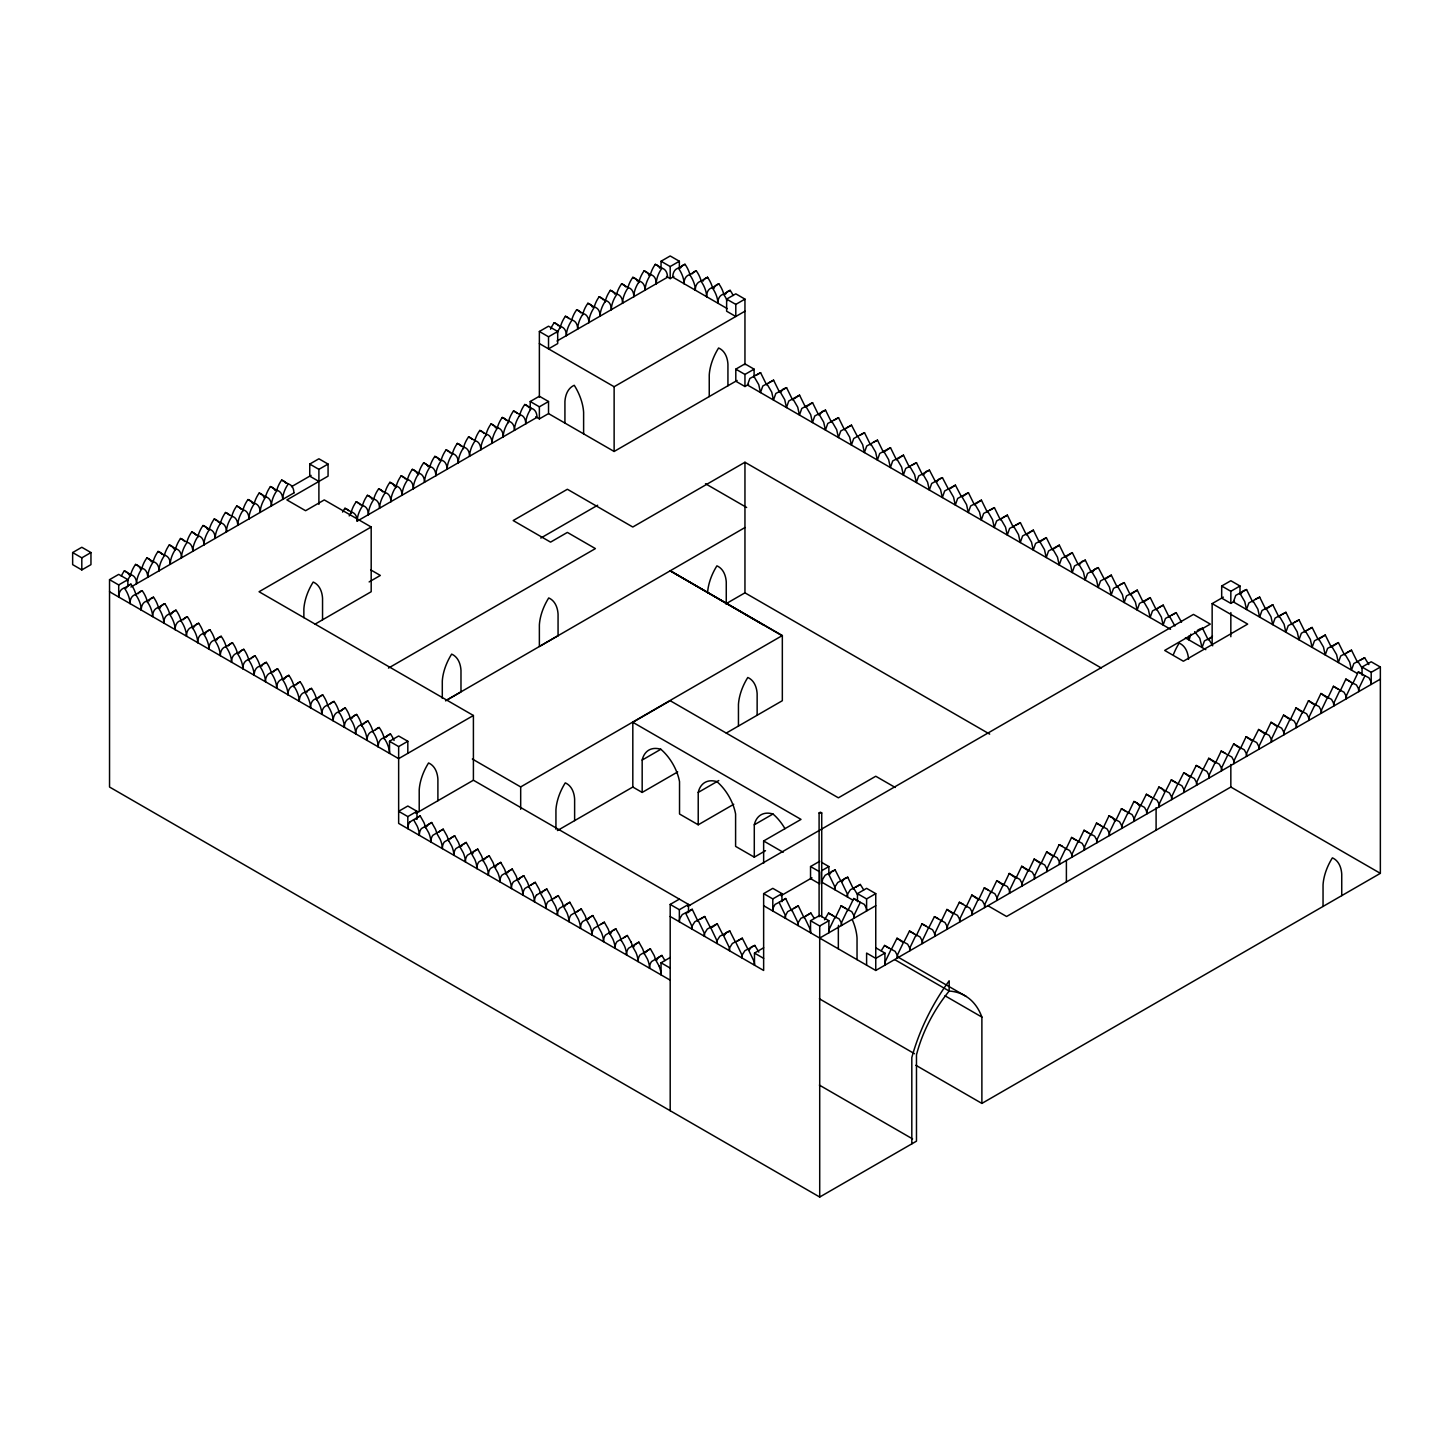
<?xml version="1.0" encoding="UTF-8"?>
<svg xmlns="http://www.w3.org/2000/svg" width="1453" height="1453" viewBox="0 0 1453 1453"><rect width="100%" height="100%" fill="white"/><g stroke="black" fill="none" stroke-linecap="round" stroke-linejoin="round"><path stroke-width="1.5" d="M819.092 916.752L819.092 812.935L820.418 812.173L821.726 812.935L821.726 916.752M821.726 812.935L819.092 812.935M916.153 935.968L921.965 923.854L925.942 925.942M941.09 921.583L946.902 909.451L951.951 913.047M966.027 907.181L971.839 895.048L976.888 898.644M978.505 899.988L984.299 887.856L988.294 889.944M990.964 892.778L996.776 880.663L1001.825 884.259M1003.442 885.585L1009.236 873.453L1014.303 877.049M1015.901 878.393L1021.713 866.26L1026.762 869.857M1028.379 871.182L1034.173 859.05L1039.24 862.664M1040.838 863.99L1046.65 851.858L1051.7 855.454M1053.316 856.798L1059.11 844.665L1062.434 846.136M1065.775 849.587L1071.569 837.455L1076.146 840.27M1078.253 842.395L1084.047 830.262L1088.606 833.059M1090.713 835.203L1096.506 823.07L1101.083 825.867M1103.19 827.992L1108.984 815.859L1112.308 817.349L1114.451 820.346M1115.65 820.8L1121.444 808.667L1126.021 811.464M1128.127 813.589L1133.921 801.475L1137.245 802.946L1139.388 805.943M1215.398 763.206L1221.192 751.074L1225.188 753.181M1240.335 748.804L1246.129 736.689L1251.196 740.285M1265.272 734.419L1271.066 722.286L1276.134 725.882M1290.21 720.016L1296.003 707.883L1301.071 711.48M1302.687 712.824L1308.481 700.691L1313.548 704.287M1315.147 705.613L1320.94 693.499L1326.008 697.095M1327.624 698.421L1333.418 686.288L1337.977 689.103M1340.084 691.228L1345.878 679.096L1350.455 681.893M1352.561 684.018L1358.355 671.904L1362.914 674.701M835.275 917.933L841.124 905.782L845.737 908.543M847.862 910.668L853.71 898.517L858.323 901.278M891.543 949.045L897.028 938.238L902.077 941.835M904.02 941.835L909.487 931.046L914.064 933.843M928.957 927.45L934.424 916.643L938.42 918.75M953.894 913.047L959.361 902.259L963.357 904.347M1140.914 805.071L1146.381 794.264L1150.958 797.079M1153.373 797.879L1158.858 787.072L1162.182 788.561L1164.325 791.54M1165.851 790.668L1171.318 779.88L1175.895 782.677M1178.31 783.476L1183.795 772.669L1188.863 776.265M1190.788 776.265L1196.255 765.477L1200.251 767.565M1203.247 769.073L1208.733 758.284L1213.8 761.881M1228.185 754.67L1233.67 743.882L1238.737 747.478M1253.122 740.285L1258.607 729.479L1263.674 733.075M1278.059 725.882L1283.544 715.094L1288.611 718.69M724.284 935.423L726.446 932.445L729.787 930.973L735.272 941.78M749.33 949.881L751.473 946.902L754.833 945.431L758.829 952.133M829.627 874.397L831.788 871.419L835.148 869.947L840.669 880.772M842.213 881.662L844.375 878.684L847.735 877.212L853.583 889.381M824.523 919.767L828.537 913.047L833.15 915.808M780.879 392.019L783.113 389.077L786.582 387.679L792.611 399.938M819.837 414.505L822.071 411.562L825.54 410.164L831.588 422.442M923.745 474.495L925.979 471.553L929.448 470.154L935.151 481.088M936.731 481.996L938.965 479.054L942.434 477.656L948.137 488.589M1079.597 564.49L1081.831 561.548L1085.3 560.15L1091.348 572.409M1092.602 571.992L1094.835 569.049L1098.305 567.633L1104.008 578.566M1240.808 593.896L1243.06 590.953L1246.565 589.573L1252.668 601.887M881.226 950.771L884.55 945.449L889.127 948.246M687.142 912.865L692.227 909.287L698.039 921.42M712.17 927.323L717.255 923.745L722.759 934.551M794.282 398.649L799.568 395.162L805.598 407.439M807.287 406.15L812.554 402.663L818.602 414.94M885.204 451.138L890.489 447.669L896.519 459.929M898.19 458.639L903.475 455.152L909.505 467.43M950.153 488.626L955.42 485.157L961.123 496.091M963.139 496.127L968.406 492.658L974.454 504.917M976.125 503.628L981.411 500.159L987.441 512.419M1028.088 533.614L1033.355 530.145L1039.404 542.423M1041.074 541.115L1046.342 537.646L1052.39 549.906M1054.061 548.616L1059.328 545.147L1065.376 557.407M1067.047 556.118L1072.314 552.649L1078.362 564.908M1106.005 578.621L1111.291 575.134L1117.321 587.412M1131.996 593.605L1137.263 590.136L1143.311 602.414M1144.982 601.106L1150.249 597.637L1156.297 609.897M1190.842 634.144L1189.099 640.01L1188.645 636.214M1209.913 638.612L1212.492 636.033M1267.47 608.171L1272.792 604.72L1278.894 617.035M1319.942 638.466L1325.281 635.034L1331.384 647.33M1333.073 646.04L1338.395 642.607L1344.497 654.903M915.862 1065.285L981.883 1103.408L1380.35 873.344L1380.35 667.054L1371.196 672.339L1371.196 684.417A16.473 9.517 -60 0 0 1370.76 681.148L1368.944 677.806L1364.966 675.718L1359.154 687.832A16.473 9.517 -60 0 0 1358.718 691.61A16.473 9.517 -60 0 0 1358.283 688.341L1356.484 684.999L1352.489 682.91L1346.695 695.043A16.473 9.517 -60 0 0 1346.259 698.82A16.473 9.517 -60 0 0 1345.823 695.533L1344.007 692.209L1340.029 690.102L1334.217 702.235A16.473 9.517 -60 0 0 1333.781 706.013A16.473 9.517 -60 0 0 1333.345 702.743L1331.547 699.402L1327.552 697.313L1321.758 709.427A16.473 9.517 -60 0 0 1321.322 713.205A16.473 9.517 -60 0 0 1320.886 709.936L1319.07 706.594L1315.092 704.505L1309.28 716.638A16.473 9.517 -60 0 0 1308.844 720.416A16.473 9.517 -60 0 0 1308.408 717.128L1306.61 713.804L1302.615 711.698L1296.821 723.83A16.473 9.517 -60 0 0 1296.385 727.608A16.473 9.517 -60 0 0 1295.949 724.339L1294.133 720.997L1290.155 718.908L1284.343 731.022A16.473 9.517 -60 0 0 1283.907 734.818A16.473 9.517 -60 0 0 1283.471 731.531L1281.673 728.189L1277.677 726.1L1271.884 738.233A16.473 9.517 -60 0 0 1271.448 742.011A16.473 9.517 -60 0 0 1271.012 738.723L1269.195 735.4L1265.218 733.293L1259.406 745.425A16.473 9.517 -60 0 0 1258.97 749.203A16.473 9.517 -60 0 0 1258.534 745.934L1256.736 742.592L1252.74 740.503L1246.946 752.618A16.473 9.517 -60 0 0 1246.511 756.414A16.473 9.517 -60 0 0 1246.075 753.126L1244.258 749.784L1240.281 747.696L1234.469 759.828A16.473 9.517 -60 0 0 1234.033 763.606A16.473 9.517 -60 0 0 1233.597 760.319L1231.799 756.995L1227.803 754.888L1222.009 767.021A16.473 9.517 -60 0 0 1221.573 770.798A16.473 9.517 -60 0 0 1221.138 767.529L1219.321 764.187L1215.344 762.099L1209.532 774.213A16.473 9.517 -60 0 0 1209.096 778.009A16.473 9.517 -60 0 0 1208.66 774.721L1206.862 771.38L1202.866 769.291L1197.072 781.423A16.473 9.517 -60 0 0 1196.636 785.201A16.473 9.517 -60 0 0 1196.2 781.914L1194.384 778.59L1190.407 776.483L1184.595 788.616A16.473 9.517 -60 0 0 1184.159 792.394A16.473 9.517 -60 0 0 1183.723 789.124L1181.925 785.782L1177.929 783.694L1172.135 795.808A16.473 9.517 -60 0 0 1171.699 799.604A16.473 9.517 -60 0 0 1171.263 796.317L1169.447 792.975L1165.469 790.886L1159.657 803.019A16.473 9.517 -60 0 0 1159.222 806.796A16.473 9.517 -60 0 0 1158.786 803.509L1156.988 800.185L1152.992 798.078L1147.198 810.211A16.473 9.517 -60 0 0 1146.762 813.989A16.473 9.517 -60 0 0 1146.326 810.72L1144.51 807.378L1140.532 805.289L1134.72 817.403A16.473 9.517 -60 0 0 1134.284 821.199A16.473 9.517 -60 0 0 1133.849 817.912L1132.05 814.57L1128.055 812.481L1122.261 824.614A16.473 9.517 -60 0 0 1121.825 828.392A16.473 9.517 -60 0 0 1121.389 825.104L1119.573 821.78L1115.595 819.674L1109.783 831.806A16.473 9.517 -60 0 0 1109.347 835.584A16.473 9.517 -60 0 0 1108.93 832.315L1107.113 828.973L1103.118 826.884L1097.324 839.017A16.473 9.517 -60 0 0 1096.888 842.794A16.473 9.517 -60 0 0 1096.452 839.507L1094.636 836.165L1090.658 834.076L1084.846 846.209A16.473 9.517 -60 0 0 1084.41 849.987A16.473 9.517 -60 0 0 1083.992 846.699L1082.176 843.376L1078.18 841.269L1072.387 853.401A16.473 9.517 -60 0 0 1071.951 857.179A16.473 9.517 -60 0 0 1071.515 853.91L1069.699 850.568L1065.721 848.479L1059.909 860.612A16.473 9.517 -60 0 0 1059.473 864.39A16.473 9.517 -60 0 0 1059.055 861.102L1057.239 857.76L1053.243 855.672L1047.45 867.804A16.473 9.517 -60 0 0 1047.014 871.582A16.473 9.517 -60 0 0 1046.578 868.313L1044.761 864.971L1040.784 862.864L1034.972 874.997A16.473 9.517 -60 0 0 1034.536 878.774A16.473 9.517 -60 0 0 1034.118 875.505L1032.302 872.163L1028.306 870.075L1022.512 882.207A16.473 9.517 -60 0 0 1022.077 885.985A16.473 9.517 -60 0 0 1021.641 882.697L1019.824 879.374L1015.847 877.267L1010.035 889.399A16.473 9.517 -60 0 0 1009.599 893.177A16.473 9.517 -60 0 0 1009.181 889.908L1007.365 886.566L1003.369 884.477L997.575 896.592A16.473 9.517 -60 0 0 997.139 900.37A16.473 9.517 -60 0 0 996.704 897.1L994.887 893.758L990.91 891.67L985.098 903.802A16.473 9.517 -60 0 0 984.662 907.58A16.473 9.517 -60 0 0 984.244 904.293L982.428 900.969L978.432 898.862L972.638 910.995A16.473 9.517 -60 0 0 972.202 914.772A16.473 9.517 -60 0 0 971.766 911.503L969.95 908.161L965.973 906.073L960.161 918.187A16.473 9.517 -60 0 0 959.743 921.965A16.473 9.517 -60 0 0 959.307 918.696L957.491 915.354L953.495 913.265L947.701 925.398A16.473 9.517 -60 0 0 947.265 929.175A16.473 9.517 -60 0 0 946.829 925.888L945.013 922.564L941.035 920.457L935.223 932.59A16.473 9.517 -60 0 0 934.806 936.368A16.473 9.517 -60 0 0 934.37 933.098L932.554 929.757L928.558 927.668L922.764 939.782A16.473 9.517 -60 0 0 922.328 943.56A16.473 9.517 -60 0 0 921.892 940.291L920.076 936.949L916.098 934.86L910.286 946.993A16.473 9.517 -60 0 0 909.869 950.771A16.473 9.517 -60 0 0 909.433 947.483L907.616 944.159L903.621 942.053L897.827 954.185A16.473 9.517 -60 0 0 897.391 957.963A16.473 9.517 -60 0 0 896.955 954.694L895.139 951.352L891.161 949.263L885.349 961.377A16.473 9.517 -60 0 0 884.931 965.173L884.931 953.077L875.759 947.792M1380.35 679.132L875.759 970.459L875.759 893.631L866.606 898.917L866.606 910.995A16.346 9.426 -60 0 0 866.17 907.725L864.335 904.402L860.321 902.331L854.473 914.482A16.346 9.426 -60 0 0 854.019 918.26A16.346 9.426 -60 0 0 853.583 914.99L851.767 911.667L847.735 909.596L841.886 921.747A16.346 9.426 -60 0 0 841.45 925.525A16.346 9.426 -60 0 0 840.996 922.255L839.18 918.932L835.148 916.861L829.3 929.012A16.346 9.426 -60 0 0 828.864 932.79L828.864 920.712L819.71 915.426L810.538 920.712L810.538 932.79A16.346 9.426 60 0 0 810.102 929.012L804.254 916.861L800.894 918.314L798.405 922.255A16.346 9.426 60 0 0 797.969 925.525A16.346 9.426 60 0 0 797.515 921.747L791.667 909.596L787.635 911.667L785.819 914.99A16.346 9.426 60 0 0 785.383 918.26A16.346 9.426 60 0 0 784.947 914.482L779.08 902.331L775.067 904.402L773.232 907.725A16.346 9.426 60 0 0 772.796 910.995L772.796 898.917L781.95 893.631L781.95 901.677M700.146 919.295L704.741 916.516L710.245 927.323M737.724 940.981L742.301 938.202L747.805 949.009M781.078 901.278L785.692 898.517L791.54 910.668M793.665 908.543L798.278 905.782L804.127 917.933M806.252 915.808L810.865 913.047L814.225 918.387M855.708 887.256L860.321 884.477L863.681 889.835M755.851 375.364L760.591 372.676L766.639 384.936M768.837 382.865L773.595 380.177L779.625 392.437M833.768 420.353L838.526 417.665L844.574 429.925M846.754 427.854L851.512 425.166L857.216 436.1M859.758 435.355L864.499 432.667L870.547 444.927M911.703 465.36L916.462 462.653L922.51 474.931M989.638 510.348L994.397 507.642L1000.427 519.92M1002.624 517.849L1007.383 515.143L1013.413 527.421M1015.611 525.332L1020.369 522.644L1026.417 534.922M1158.477 607.826L1163.235 605.138L1169.284 617.398M1171.463 615.327L1176.222 612.639L1181.507 622.193M1281.11 614.964L1285.923 612.312L1292.026 624.608M1294.223 622.538L1299.036 619.886L1305.139 632.182M1307.355 630.112L1312.15 627.46L1318.252 639.756M1346.713 652.833L1351.508 650.181L1357.611 662.477M1359.826 660.407L1364.639 657.755L1368.835 664.566M409.891 821.962L420.171 815.878L423.858 822.398A18.072 10.443 60 0 1 425.529 827.756M536.502 895.066L546.782 888.982L550.469 895.502A18.072 10.443 60 0 1 551.849 899.534M543.113 891.252L546.782 888.982M577.64 911.176L581.309 908.906L584.996 915.444A18.072 10.443 60 0 1 586.376 919.458M600.652 924.471L604.339 922.201L608.026 928.721A18.072 10.443 60 0 1 609.697 934.079M623.682 937.766L627.351 935.496L631.038 942.016M646.694 951.061L650.381 948.791L654.068 955.311A18.072 10.443 60 0 1 655.43 959.343M873.344 442.166L877.503 440.168L883.533 452.428M1120.118 584.633L1124.277 582.635L1130.307 594.913M1255.483 599.126L1259.678 597.147L1265.781 609.461M451.629 837.437L454.698 835.82L458.385 842.34A18.072 10.443 60 0 1 459.766 846.372M612.766 930.483L615.854 928.848L619.523 935.369A18.072 10.443 60 0 1 621.212 940.727M445.544 700.8L744.953 527.548M520.683 809.285L520.683 786.927L782.332 635.542L670.196 570.793L782.332 635.869M72.65 552.558L81.804 547.272L90.958 552.558L90.958 564.636L81.804 569.921L72.65 564.636L72.65 552.558L81.804 557.843L90.958 552.558M911.812 1143.856L911.812 1057.548A142.503 82.276 -60 0 1 949.172 980.811L949.172 991.055A100.747 58.174 -60 0 0 916.48 1054.842L916.48 1141.168L819.71 1197.036L109.538 787.036L109.538 579.656L118.71 574.371L127.864 579.656L127.864 585.686M318.897 481.433L309.743 476.148L309.743 464.07L318.897 458.785L328.069 464.07L328.069 476.148L286.895 499.923L305.584 510.711L324.273 499.923L371.187 527.003L371.187 591.734L315.065 624.136M539.372 331.484L548.526 326.198L557.698 331.484L557.698 343.58L548.526 348.865L548.526 336.787L539.372 331.484L539.372 397.159M661.042 267.298L661.042 261.249L670.196 255.964L679.35 261.249L679.35 267.298M109.538 579.656L118.71 584.941L127.864 579.656M309.743 464.07L318.897 469.355L328.069 464.07M548.526 336.787L557.698 331.484M661.042 261.249L670.196 266.535L679.35 261.249M291.508 486.682L311.087 475.385M118.71 584.941L118.71 597.02A18.816 10.861 60 0 1 124.377 588.029L130.952 584.16A18.816 10.861 60 0 1 135.91 594.658M727.281 308.635L672.739 277.142A18.816 10.861 60 0 1 678.406 268.151L684.999 264.283A18.816 10.861 60 0 1 689.957 274.78M130.933 587.012L293.887 492.948M557.008 341.019L667.526 277.214A18.835 10.879 -60 0 0 661.878 268.206L655.303 264.337A18.835 10.879 -60 0 0 650.345 274.835M666.527 276.506L670.196 278.631L673.865 276.506M683.982 283.626A18.816 10.861 60 0 1 689.703 274.671L696.278 270.803A18.816 10.861 60 0 1 701.236 281.301M141.213 610.024A18.816 10.861 60 0 1 146.935 601.052L153.509 597.183M707.557 277.305L700.945 281.119A18.816 10.861 60 0 1 706.648 296.721M146.88 601.033A18.816 10.861 60 0 1 152.601 616.599A18.816 10.861 60 0 1 158.214 607.572L164.807 603.703A18.816 10.861 60 0 1 169.765 614.201M706.539 296.666A18.816 10.861 60 0 1 712.261 287.694L718.835 283.825A18.816 10.861 60 0 1 723.812 294.323M530.218 409.583L530.218 401.518L539.372 396.233L548.526 401.518L548.526 413.596L539.372 418.882L535.721 416.775M717.818 303.168A18.816 10.861 60 0 1 723.54 294.214L730.132 290.346A18.816 10.861 60 0 1 733.129 295.486M530.218 401.518L539.372 406.804L548.526 401.518M744.953 299.118L735.799 304.403L735.799 316.5L726.627 311.214L726.627 299.118L735.799 293.833L744.953 299.118L744.953 364.776M187.364 616.726L180.753 620.54A18.816 10.861 60 0 1 186.456 636.142A18.816 10.861 60 0 1 192.068 627.115L198.643 623.246A18.816 10.861 60 0 1 203.62 633.744M371.187 527.003L259.052 591.734L473.406 715.494L473.406 780.225L690.248 905.419M539.372 343.58L614.129 386.734L744.953 311.214M214.899 640.264A18.816 10.861 60 0 0 209.904 629.785L203.329 633.562A18.816 10.861 60 0 0 197.626 642.589M226.178 646.767A18.816 10.861 60 0 0 221.183 636.305L214.608 640.083A18.816 10.861 60 0 1 220.311 655.684A18.816 10.861 60 0 1 225.923 646.658L232.498 642.789A18.816 10.861 60 0 1 237.457 653.287M231.481 662.132A18.816 10.861 60 0 1 237.202 653.178L243.777 649.291A18.816 10.861 60 0 1 248.754 659.807M748.604 384.409L744.953 386.516L735.799 381.231L735.799 369.153L744.953 363.868L754.107 369.153L754.107 377.199M369.135 581.926L380.341 575.442L370.678 569.867M248.463 659.626L255.074 655.812A18.816 10.861 60 0 1 260.033 666.309M735.799 369.153L744.953 374.438L754.107 369.153M548.962 413.851L614.129 451.465L737.143 380.45M1170.555 629.294L747.496 385.045L749.839 378.488L760.591 372.676M248.427 659.662A18.816 10.861 60 0 1 254.166 675.227A18.816 10.861 60 0 1 259.76 666.201L266.353 662.332A18.816 10.861 60 0 1 271.311 672.83M753.998 376.49L758.757 384.682L760.482 392.546L762.825 385.989L773.595 380.177M259.724 666.164A18.816 10.861 60 0 1 265.445 681.748A18.816 10.861 60 0 1 271.057 672.721L277.632 668.834A18.816 10.861 60 0 1 282.59 679.332M766.984 383.992L771.743 392.165L773.468 400.047L775.811 393.491L786.582 387.679M540.807 538.046L597.655 505.226M287.894 694.697A18.816 10.861 60 0 1 293.615 685.743L300.19 681.875M779.97 391.493L784.729 399.666L786.473 407.548L788.797 400.992L799.568 395.162M293.56 685.707A18.816 10.861 60 0 1 299.282 701.29A18.816 10.861 60 0 1 304.894 692.264L311.487 688.377A18.816 10.861 60 0 1 316.754 700.201M792.957 398.976L797.715 407.167L799.459 415.049L801.784 408.475L812.554 402.663M327.724 705.395A18.816 10.861 60 0 0 322.729 694.934L316.155 698.711A18.816 10.861 60 0 0 310.452 707.738M805.943 406.477L810.701 414.668L812.445 422.532L814.788 415.976L825.54 410.164M388.478 668.071L595.403 548.598L567.378 532.416L550.56 542.132L513.181 520.555L567.378 489.261L632.781 527.021L744.953 462.254L1101.265 667.98M339.312 713.223A18.816 10.861 60 0 0 334.027 701.436L327.434 705.232A18.816 10.861 60 0 1 333.137 720.833A18.816 10.861 60 0 1 338.749 711.807L345.324 707.92A18.816 10.861 60 0 1 350.3 718.418M818.929 413.978L823.688 422.169L825.431 430.034L827.774 423.477L838.526 417.665M831.915 421.479L836.674 429.67L838.417 437.535L840.76 430.978L851.512 425.166M344.307 727.281A18.816 10.861 60 0 1 350.028 718.309L356.621 714.44A18.816 10.861 60 0 1 361.888 726.264M844.919 428.98L849.678 437.171L851.404 445.036L853.746 438.479L864.499 432.667M361.288 724.775L367.9 720.96A18.816 10.861 60 0 1 372.858 731.458M355.585 733.783A18.816 10.861 60 0 1 361.325 724.829A18.816 10.861 60 0 1 366.991 740.376A18.816 10.861 60 0 1 372.604 731.349L379.179 727.463A18.816 10.861 60 0 1 384.446 739.286M857.906 436.481L862.664 444.654L864.39 452.537L866.733 445.98L877.503 440.168M446.035 700.509L460.982 691.882L460.982 670.305A38.995 22.521 -60 0 0 451.647 654.122A38.995 22.521 -60 0 0 442.293 681.094L442.293 698.348M378.161 746.824A18.816 10.861 60 0 1 383.883 737.852L390.457 733.983A18.816 10.861 60 0 1 394.072 740.467M870.892 443.982L875.65 452.155L877.376 460.038L879.719 453.481L890.489 447.669M383.828 737.833A18.816 10.861 60 0 1 389.549 753.399L389.495 741.284L398.649 735.999L407.821 741.284L407.821 753.362M389.495 741.284L398.649 746.57L407.821 741.284M883.878 451.483L888.637 459.657L890.38 467.539L892.705 460.964L903.475 455.152M473.406 715.494L398.649 758.648L109.538 591.734M896.864 458.966L901.623 467.158L903.366 475.04L905.691 468.465L916.462 462.653M909.85 466.467L914.609 474.659L916.353 482.523L918.696 475.966L929.448 470.154M922.837 473.969L927.595 482.16L929.339 490.024L931.682 483.468L942.434 477.656M725.774 603.885L744.953 592.824L989.675 734.11M935.823 481.47L940.581 489.661L942.325 497.525L944.668 490.969L955.42 485.157M416.975 811.301L407.821 806.015L398.649 811.301L407.821 816.586L416.975 811.301L416.975 819.365M948.827 488.971L953.568 497.162L955.311 505.026L957.654 498.47L968.406 492.658M415.903 813.426L473.406 780.225M961.813 496.472L966.572 504.645L968.297 512.528L970.64 505.971L981.411 500.159M413.56 819.692L417.247 826.212A18.072 10.443 60 0 1 419.336 835.33A18.072 10.443 60 0 1 421.406 828.61L431.686 822.525L435.373 829.045A18.072 10.443 60 0 1 436.735 833.078M974.8 503.973L979.558 512.146L981.284 520.029L983.627 513.472L994.397 507.642M425.075 826.339L428.762 832.86A18.072 10.443 60 0 1 430.851 841.977A18.072 10.443 60 0 1 432.921 835.257L443.201 829.173L446.87 835.693A18.072 10.443 60 0 1 448.541 841.033M557.425 830.553L632.818 787.036L632.818 722.286L670.196 700.709L838.381 797.824L875.759 776.247L895.23 787.472M987.786 511.456L992.544 519.647L994.27 527.53L996.613 520.955L1007.383 515.143M436.59 832.987L440.277 839.507A18.072 10.443 60 0 1 442.348 848.625A18.072 10.443 60 0 1 444.418 841.905L454.698 835.82M448.105 839.634L451.774 846.155A18.072 10.443 60 0 1 453.863 855.272A18.072 10.443 60 0 1 455.933 848.552L466.213 842.449L469.9 848.988A18.072 10.443 60 0 1 471.262 853.02M1000.772 518.957L1005.53 527.148L1007.274 535.031L1009.599 528.456L1020.369 522.644M459.602 846.264L463.289 852.802A18.072 10.443 60 0 1 465.378 861.901A18.072 10.443 60 0 1 467.448 855.199L477.728 849.097L481.415 855.635A18.072 10.443 60 0 1 483.086 860.975M1013.758 526.458L1018.517 534.65L1020.26 542.514L1022.603 535.957L1033.355 530.145M632.818 787.036L642.172 792.43L642.172 760.064L660.843 749.276A35.671 20.596 60 0 1 679.532 781.641L679.532 814.007L698.221 824.795L733.729 804.29M476.856 868.549A18.072 10.443 60 0 1 478.945 861.847L489.243 855.744L492.912 862.265A18.072 10.443 60 0 1 494.292 866.297M1026.744 533.959L1031.503 542.151L1033.246 550.015L1035.589 543.458L1046.342 537.646M482.632 859.558L486.319 866.079A18.072 10.443 60 0 1 488.39 875.196A18.072 10.443 60 0 1 490.46 868.494L500.74 862.392L504.427 868.912A18.072 10.443 60 0 1 506.098 874.27M726.264 733.075L782.332 700.709L782.332 635.542M1039.73 541.46L1044.489 549.652L1046.233 557.516L1048.576 550.959L1059.328 545.147M642.172 792.43L677.679 771.924M494.147 866.206L497.816 872.726A18.072 10.443 60 0 1 499.905 881.844A18.072 10.443 60 0 1 501.975 875.142L512.255 869.039L515.942 875.56A18.072 10.443 60 0 1 517.304 879.592M1052.735 548.962L1057.475 557.153L1059.219 565.017L1061.562 558.461L1072.314 552.649M511.402 888.473A18.072 10.443 60 0 1 513.49 881.789L523.77 875.687L527.439 882.207A18.072 10.443 60 0 1 529.128 887.565M1065.721 556.463L1070.48 564.636L1072.205 572.518L1074.548 565.962L1085.3 560.15M517.159 879.501L520.846 886.021A18.072 10.443 60 0 1 522.917 895.139A18.072 10.443 60 0 1 524.987 888.419L535.285 882.334L538.954 888.855A18.072 10.443 60 0 1 540.334 892.887M698.221 824.795L698.221 792.43L718.781 780.552M1078.707 563.964L1083.466 572.137L1085.191 580.019L1087.534 573.463L1098.305 567.633M1091.693 571.447L1096.452 579.638L1098.177 587.521L1100.52 580.946L1111.291 575.134M540.189 892.796L543.858 899.316A18.072 10.443 60 0 1 545.947 908.434A18.072 10.443 60 0 1 548.017 901.714L558.297 895.629L561.984 902.15A18.072 10.443 60 0 1 563.346 906.182L566.888 912.611A18.072 10.443 60 0 1 568.958 921.711A18.072 10.443 60 0 1 571.029 915.009L581.309 908.906M574.861 912.829A18.072 10.443 60 0 0 573.481 908.797L569.812 902.259L559.514 908.361A18.072 10.443 60 0 0 557.443 915.063A18.072 10.443 60 0 0 555.373 905.964L551.686 899.443M1104.68 578.948L1109.438 587.139L1111.182 595.004L1113.507 588.447L1124.277 582.635M1117.666 586.449L1122.424 594.64L1124.168 602.505L1126.493 595.948L1137.263 590.136M574.716 912.72L578.385 919.259A18.072 10.443 60 0 1 580.474 928.358A18.072 10.443 60 0 1 582.544 921.656L592.824 915.553L596.511 922.074A18.072 10.443 60 0 1 597.873 926.106L601.415 932.535A18.072 10.443 60 0 1 603.504 941.653A18.072 10.443 60 0 1 605.574 934.951L615.854 928.848M765.513 850.695L754.289 857.161L754.289 824.795L772.978 814.007A35.671 20.596 60 0 1 784.965 828.664M1130.652 593.95L1135.411 602.141L1137.154 610.006L1139.497 603.449L1150.249 597.637M604.339 922.201L594.041 928.285A18.072 10.443 60 0 0 591.97 935.005M1143.638 601.451L1148.397 609.642L1150.14 617.507L1152.483 610.95L1163.235 605.138M763.642 863.3L763.642 840.978L801.021 819.401L632.818 722.286M670.196 1110.71L670.196 904.42L679.35 899.135M1234.505 601.27L1230.836 603.395L1221.682 598.109L1221.682 586.013L1230.836 580.728L1240.008 586.013L1240.008 594.077M1156.624 608.952L1161.383 617.125L1163.126 625.008L1165.469 618.451L1176.222 612.639M609.243 932.663L612.93 939.183A18.072 10.443 60 0 1 615 948.3A18.072 10.443 60 0 1 617.071 941.58L627.351 935.496M670.196 904.42L679.35 909.705L688.504 904.42L688.504 912.484M1221.682 586.013L1230.836 591.298L1240.008 586.013M687.832 906.327L1193.476 614.401L1210.295 624.1L1164.688 650.435L1183.378 661.224L1247.673 624.1L1212.147 603.613L1212.147 645.495M1212.147 603.613L1223.372 597.129M679.35 909.705L679.35 921.783A16.419 9.481 60 0 1 679.786 918.514L682.274 914.573L692.227 909.287M1357.084 673.338L1233.397 601.923L1235.758 595.367L1246.565 589.573M620.758 939.31L624.427 945.83A18.072 10.443 60 0 1 626.515 954.948A18.072 10.443 60 0 1 628.586 948.228L638.866 942.143L642.553 948.664A18.072 10.443 60 0 1 644.224 954.003M1197.254 630.493L1200.559 628.586M685.616 913.102L691.446 925.234A16.419 9.481 60 0 1 691.882 929.012A16.419 9.481 60 0 1 692.318 925.743L694.788 921.801L704.741 916.516M632.255 945.957L635.942 952.478A18.072 10.443 60 0 1 638.03 961.595A18.072 10.443 60 0 1 640.101 954.875L650.381 948.791M1239.954 593.387L1244.767 601.615L1246.511 609.497L1248.872 602.941L1259.678 597.147M670.196 916.498L763.642 970.459L763.642 893.631L772.796 888.346L781.95 893.631M810.538 866.551L819.71 871.836L819.71 883.914L810.538 878.629L810.538 866.551L819.71 861.266M1194.638 631.637L1199.76 638.248L1202.085 647.511L1204.428 640.936L1211.893 637.032M643.77 952.605L647.457 959.125A18.072 10.443 60 0 1 649.545 968.243A18.072 10.443 60 0 1 651.616 961.523L661.896 955.438L664.965 960.615M698.13 920.33L703.96 932.463A16.419 9.481 60 0 1 704.396 936.241A16.419 9.481 60 0 1 704.832 932.971L707.302 929.03L717.255 923.745M1253.067 600.961L1257.88 609.188L1259.642 617.071L1262.003 610.514L1272.792 604.72M658.954 965.773A18.072 10.443 60 0 1 661.042 974.89L661.042 962.794L670.196 957.509M821.526 870.783L828.864 866.551L828.864 874.597M781.042 895.666L811.973 877.812M779.08 902.331L785.692 898.517M852.82 900.097L822.253 882.443A16.346 9.426 60 0 1 822.689 879.174L825.177 875.233L835.148 869.947M710.662 927.559L716.474 939.691A16.419 9.481 60 0 1 716.91 943.469A16.419 9.481 60 0 1 717.346 940.2L719.834 936.259L729.787 930.973M1266.199 608.535L1270.994 616.762L1272.755 624.645L1275.116 618.088L1285.923 612.312M723.176 934.788L729.006 946.92A16.419 9.481 60 0 1 729.442 950.698A16.419 9.481 60 0 1 729.878 947.429L732.348 943.487L742.301 938.202M791.667 909.596L798.278 905.782M828.537 873.762L834.403 885.93A16.346 9.426 60 0 1 834.839 889.708A16.346 9.426 60 0 1 835.275 886.439L837.763 882.498L847.735 877.212M1279.312 616.126L1284.125 624.336L1285.869 632.218L1288.23 625.662L1299.036 619.886M735.69 942.016L741.52 954.149A16.419 9.481 60 0 1 741.956 957.927A16.419 9.481 60 0 1 742.392 954.657L744.88 950.716L754.833 945.431M804.254 916.861L810.865 913.047M841.124 881.027L846.99 893.195A16.346 9.426 60 0 1 847.426 896.973A16.346 9.426 60 0 1 847.862 893.704L850.35 889.763L860.321 884.477M1292.425 623.7L1297.238 631.91L1298.982 639.792L1301.361 633.236L1312.15 627.46M748.222 949.245L754.034 961.377A16.419 9.481 60 0 1 754.488 965.173L754.488 953.077L763.642 947.792M857.452 901.677L857.452 893.631L866.606 888.346L875.759 893.631M810.538 920.712L819.71 925.997L828.864 920.712M1305.557 631.274L1310.352 639.483L1312.113 647.366L1314.475 640.809L1325.281 635.034M819.71 938.075L875.759 905.709M1318.67 638.848L1323.483 647.057L1325.227 654.94L1327.588 648.383L1338.395 642.607M1331.783 646.422L1336.597 654.631L1338.34 662.514L1340.719 655.957L1351.508 650.181M1344.915 653.995L1349.71 662.205L1351.472 670.087L1353.833 663.531L1364.639 657.755M1362.042 675.1L1362.042 667.054L1371.196 661.769L1380.35 667.054M884.931 953.077L875.759 958.362L866.606 953.077L866.606 965.155M1380.35 873.344L1230.836 787.036L1006.584 916.498L987.895 905.709M420.171 815.878L416.484 818.148A18.072 10.443 60 0 0 415.958 818.893M431.686 822.525L427.999 824.795A18.072 10.443 60 0 0 427.019 826.339M443.201 829.173L439.514 831.443A18.072 10.443 60 0 0 438.988 832.169M466.213 842.449L462.526 844.738A18.072 10.443 60 0 0 461.545 846.282M477.728 849.097L474.041 851.367A18.072 10.443 60 0 0 473.515 852.112M489.243 855.744L485.556 858.015A18.072 10.443 60 0 0 484.557 859.577M500.74 862.392L497.071 864.662A18.072 10.443 60 0 0 496.526 865.407M512.255 869.039L508.568 871.31A18.072 10.443 60 0 0 507.587 872.872M523.77 875.687L520.083 877.957A18.072 10.443 60 0 0 519.084 879.501M535.285 882.334L531.598 884.605A18.072 10.443 60 0 0 531.071 885.331M558.297 895.629L554.61 897.9A18.072 10.443 60 0 0 554.083 898.626M569.812 902.259L566.125 904.547A18.072 10.443 60 0 0 565.126 906.091M592.824 915.553L589.137 917.824A18.072 10.443 60 0 0 588.156 919.386M638.866 942.143L635.179 944.414A18.072 10.443 60 0 0 634.652 945.14M661.896 955.438L658.209 957.709A18.072 10.443 60 0 0 656.829 960.142M726.627 299.118L735.799 304.403M1362.042 667.054L1371.196 672.339M1358.355 671.904L1364.966 675.718M638.811 282.627A18.835 10.879 -60 0 1 644.079 270.857L650.672 274.653A18.835 10.879 -60 0 1 656.338 283.68M1345.878 679.096L1352.489 682.91M627.878 287.803A18.835 10.879 -60 0 1 632.836 277.341L639.429 281.137M1333.418 686.288L1340.029 690.102M616.635 294.287A18.835 10.879 -60 0 1 621.612 283.825L628.186 287.621A18.835 10.879 -60 0 1 633.853 296.648M1320.94 693.499L1327.552 697.313M605.102 302.097A18.835 10.879 -60 0 1 610.369 290.328L616.944 294.105M1308.481 700.691L1315.092 704.505M594.168 307.273A18.835 10.879 -60 0 1 599.126 296.812L605.719 300.589A18.835 10.879 -60 0 1 611.386 309.634M1185.394 637.867L1205.808 649.654M1296.003 707.883L1302.615 711.698M582.617 315.083A18.835 10.879 -60 0 1 587.884 303.296L594.477 307.092A18.835 10.879 -60 0 1 600.143 316.118M1283.544 715.094L1290.155 718.908M576.623 309.761L583.234 313.576A18.835 10.879 -60 0 1 588.901 322.602M1271.066 722.286L1277.677 726.1M560.15 328.051A18.835 10.879 -60 0 1 565.417 316.282L571.992 320.06A18.835 10.879 -60 0 1 577.676 329.104A18.835 10.879 -60 0 1 583.252 313.594M550.56 329.213A18.835 10.879 -60 0 1 554.174 322.766L560.767 326.544A18.835 10.879 -60 0 0 557.171 333.028M1258.607 729.479L1265.218 733.293M1246.129 736.689L1252.74 740.503M1233.67 743.882L1240.281 747.696M1221.192 751.074L1227.803 754.888M1208.733 758.284L1215.344 762.099M1196.255 765.477L1202.866 769.291M705.486 483.722L746.642 507.478M1183.795 772.669L1190.407 776.483M519.484 416.266A18.835 10.879 -60 0 1 524.751 404.497L531.326 408.275A18.835 10.879 -60 0 0 525.659 423.858M1171.318 779.88L1177.929 783.694M508.241 422.75A18.835 10.879 -60 0 1 513.508 410.981L520.101 414.759A18.835 10.879 -60 0 1 525.768 423.804M1158.858 787.072L1165.469 790.886M497.307 427.927A18.835 10.879 -60 0 1 502.266 417.465L508.859 421.261M1146.381 794.264L1152.992 798.078M503.283 436.772A18.835 10.879 -60 0 0 497.598 427.8L491.005 423.931A18.835 10.879 -60 0 0 485.774 435.737M1133.921 801.475L1140.532 805.289M474.822 440.913A18.835 10.879 -60 0 1 479.799 430.451L486.374 434.229A18.835 10.879 -60 0 1 492.058 443.256M1121.444 808.667L1128.055 812.481M468.538 436.899L475.149 440.713A18.835 10.879 -60 0 1 480.816 449.758M1108.984 815.859L1115.595 819.674M452.355 453.881A18.835 10.879 -60 0 1 457.332 443.419L463.907 447.215A18.835 10.879 -60 0 1 469.573 456.242A18.835 10.879 -60 0 1 475.167 440.749M1096.506 823.07L1103.118 826.884M441.113 460.365A18.835 10.879 -60 0 1 446.089 449.903L452.664 453.699M1084.047 830.262L1090.658 834.076M429.87 466.849A18.835 10.879 -60 0 1 434.847 456.387L441.421 460.183A18.835 10.879 -60 0 1 447.106 469.21A18.835 10.879 -60 0 1 452.7 453.717A18.835 10.879 -60 0 1 458.331 462.726M418.337 474.659A18.835 10.879 -60 0 1 423.604 462.889L430.197 466.667A18.835 10.879 -60 0 1 435.864 475.712M1071.569 837.455L1078.18 841.269M430.215 466.704A18.835 10.879 -60 0 0 424.512 482.251A18.835 10.879 -60 0 0 418.936 473.224L412.343 469.337A18.835 10.879 -60 0 0 407.403 479.835M1059.11 844.665L1065.721 848.479M395.87 487.645A18.835 10.879 -60 0 1 401.137 475.857L407.712 479.653A18.835 10.879 -60 0 1 413.378 488.68M1046.65 851.858L1053.243 855.672M389.876 482.323L396.469 486.137A18.835 10.879 -60 0 0 390.803 501.721M1034.173 859.05L1040.784 862.864M373.693 499.305A18.835 10.879 -60 0 1 378.652 488.844L385.245 492.621A18.835 10.879 -60 0 1 390.911 501.666M1021.713 866.26L1028.306 870.075M362.451 505.789A18.835 10.879 -60 0 1 367.427 495.328L374.002 499.106M1009.236 873.453L1015.847 877.267M350.918 513.581A18.835 10.879 -60 0 1 356.185 501.812L362.76 505.608A18.835 10.879 -60 0 1 368.426 514.634M996.776 880.663L1003.369 884.477M342.581 512.092A18.835 10.879 -60 0 1 344.942 508.296L351.517 512.092A18.835 10.879 -60 0 1 357.202 521.118M984.299 887.856L990.91 891.67M265.463 497.035A18.835 10.879 -60 0 1 270.44 486.573L277.014 490.369A18.835 10.879 -60 0 1 282.699 499.396A18.835 10.879 -60 0 1 288.293 483.903L281.646 480.071A18.835 10.879 -60 0 0 276.706 490.551M971.839 895.048L978.432 898.862M265.79 496.853L259.179 493.039A18.835 10.879 -60 0 0 254.239 503.519M959.361 902.259L965.973 906.073M242.687 511.329A18.835 10.879 -60 0 1 247.973 499.56L254.547 503.337A18.835 10.879 -60 0 1 260.214 512.382A18.835 10.879 -60 0 1 265.808 496.872A18.835 10.879 -60 0 1 271.457 505.88M946.902 909.451L953.495 913.265M248.972 518.866A18.835 10.879 -60 0 0 243.287 509.876L236.694 506.007A18.835 10.879 -60 0 0 231.753 516.505M934.424 916.643L941.035 920.457M225.469 512.509L232.062 516.324A18.835 10.879 -60 0 1 237.747 525.35A18.835 10.879 -60 0 1 243.341 509.858M821.526 862.319L828.864 866.551M921.965 923.854L928.558 927.668M226.505 531.834A18.835 10.879 -60 0 0 220.802 522.862L214.227 518.993A18.835 10.879 -60 0 0 209.286 529.473M857.452 893.631L866.606 898.917M763.642 840.978L783.167 852.257M853.71 898.517L860.321 902.331M909.487 931.046L916.098 934.86M197.753 537.283A18.835 10.879 -60 0 1 203.02 525.514L209.595 529.292A18.835 10.879 -60 0 0 203.929 544.875M841.124 905.782L847.735 909.596M897.028 938.238L903.621 942.053M204.019 544.821A18.835 10.879 -60 0 0 198.334 535.83L191.742 531.961A18.835 10.879 -60 0 0 186.801 542.459M754.289 857.161L735.599 846.372L735.599 814.007A35.671 20.596 60 0 0 716.91 781.641A35.671 20.596 60 0 0 698.221 792.43M175.268 550.251A18.835 10.879 -60 0 1 180.535 538.482L187.11 542.278A18.835 10.879 -60 0 1 192.795 551.305M828.537 913.047L835.148 916.861M884.55 945.449L891.161 949.263M898.263 957.236L966.227 996.467M894.812 959.67L949.172 991.055A101.002 58.32 -60 0 1 981.883 1017.082L981.883 1103.408M181.552 557.789A18.835 10.879 -60 0 0 175.849 548.816L169.274 544.948A18.835 10.879 -60 0 0 164.334 555.427M944.995 995.777L981.883 1017.082M763.642 893.631L772.796 898.917M153.092 561.911A18.835 10.879 -60 0 1 158.068 551.45L164.643 555.246A18.835 10.879 -60 0 1 170.31 564.273M763.642 905.709L875.759 970.459M146.807 557.916L153.4 561.73A18.835 10.879 -60 0 0 147.734 577.313A18.835 10.879 -60 0 0 142.14 568.286L135.565 564.4A18.835 10.879 -60 0 0 130.316 576.205M472.352 759.029L520.683 786.927M130.933 574.716L124.322 570.902A18.835 10.879 -60 0 0 121.325 576.042M754.488 953.077L763.642 958.362M819.401 998.792L914.536 1053.716M661.042 962.794L670.196 968.079M670.196 980.157L398.649 823.397L398.649 746.57M819.401 1085.119L912.593 1138.916M670.196 570.793L763.642 625.081M1358.028 661.569L1362.224 668.38M1202.212 627.623L1208.242 639.901M1208.587 638.939L1212.746 645.731M1169.629 616.453L1174.896 626.007M853.71 888.292L857.742 895.012M655.285 959.252L658.972 965.773M586.213 919.368L589.9 925.888A18.072 10.443 60 0 1 591.989 935.005M528.674 886.148L532.343 892.669A18.072 10.443 60 0 1 534.432 901.786A18.072 10.443 60 0 1 536.502 895.066M505.644 872.853L509.331 879.374A18.072 10.443 60 0 1 511.42 888.491M471.117 852.911L474.804 859.449A18.072 10.443 60 0 1 476.893 868.549M1341.737 895.647L1341.737 874.07A38.995 22.521 -60 0 0 1332.383 857.869A38.995 22.521 -60 0 0 1323.047 884.859L1323.047 906.436M1230.836 591.298L1230.836 603.395M1230.836 612.567L1230.836 636.723M1230.836 764.514L1230.836 787.036M1156.098 807.686L1156.098 830.19M1066.393 860.394L1066.393 881.971M857.034 959.634L857.034 938.057A38.995 22.521 60 0 0 852.402 919.967M838.345 948.845L838.345 927.268A38.995 22.521 60 0 1 838.544 925.325M819.71 925.997L819.71 1197.036M757.14 715.257L757.14 693.68A38.995 22.521 -60 0 0 747.786 677.498A38.995 22.521 -60 0 0 738.451 704.469L738.451 726.046M744.953 374.438L744.953 386.516M744.953 462.254L744.953 592.824M727.935 385.772L727.935 364.194A38.995 22.521 -60 0 0 718.599 347.993A38.995 22.521 -60 0 0 709.246 374.983L709.246 396.56M726.264 603.613L726.264 582.035A38.995 22.521 -60 0 0 716.91 565.853A38.995 22.521 -60 0 0 707.575 592.824M670.196 266.535L670.196 278.631M614.129 386.734L614.129 451.465M583.616 433.848L583.616 412.271A38.995 22.521 60 0 0 574.262 385.299A38.995 22.521 60 0 0 564.926 401.482L564.926 423.059M574.625 820.636L574.625 799.059A38.995 22.521 -60 0 0 565.271 782.876A38.995 22.521 -60 0 0 555.936 809.848L555.936 829.263M539.372 406.804L539.372 418.882M437.898 800.73L437.898 779.153A38.995 22.521 -60 0 0 428.562 762.97A38.995 22.521 -60 0 0 419.209 789.942L419.209 811.519M407.821 816.586L407.821 828.682A18.072 10.443 60 0 1 409.891 821.98M322.548 619.813L322.548 598.236A38.995 22.521 -60 0 0 313.194 582.054A38.995 22.521 -60 0 0 303.859 609.025L303.859 617.652M318.897 469.355L318.897 504.354M81.804 557.843L81.804 569.921M642.172 760.064A35.671 20.596 60 0 1 660.843 749.276M754.289 824.795A35.671 20.596 60 0 1 772.978 814.007M723.485 294.178A18.816 10.861 60 0 1 727.136 300.644M712.206 287.676A18.816 10.861 60 0 1 717.927 303.241M725.537 294.214A18.816 10.861 60 0 1 725.991 293.397M726.518 292.652A18.816 10.861 60 0 1 730.151 290.4M689.648 274.635A18.816 10.861 60 0 1 695.369 290.219M695.26 290.146A18.816 10.861 60 0 1 700.982 281.192M678.369 268.133A18.816 10.861 60 0 1 684.091 283.698M692.137 273.854A18.816 10.861 60 0 1 696.296 270.857M680.404 268.151A18.816 10.861 60 0 1 680.858 267.334M681.384 266.607A18.816 10.861 60 0 1 685.017 264.337M702.98 281.174A18.816 10.861 60 0 1 707.593 277.378M707.538 277.341A18.816 10.861 60 0 1 712.533 287.803M713.877 288.584A18.816 10.861 60 0 1 714.258 287.694M714.713 286.877A18.816 10.861 60 0 1 718.872 283.88M655.267 264.392A18.835 10.879 -60 0 1 659.862 268.224M656.229 283.735A18.835 10.879 -60 0 1 661.932 268.187M554.138 322.784A18.835 10.879 -60 0 1 558.279 325.799M560.731 326.598A18.835 10.879 -60 0 1 566.434 335.589M566.325 335.643A18.835 10.879 -60 0 1 572.028 320.096M565.362 316.3A18.835 10.879 -60 0 1 568.977 318.57M610.314 290.346A18.835 10.879 -60 0 1 614.91 294.178M616.926 294.16A18.835 10.879 -60 0 1 622.629 303.15M622.52 303.205A18.835 10.879 -60 0 1 628.205 287.64M611.277 309.689A18.835 10.879 -60 0 1 616.98 294.142M632.8 277.378A18.835 10.879 -60 0 1 636.414 279.648M636.941 280.375A18.835 10.879 -60 0 1 637.395 281.192M639.393 281.192A18.835 10.879 -60 0 1 645.096 290.164A18.835 10.879 -60 0 1 650.69 274.671M633.762 296.721A18.835 10.879 -60 0 1 639.447 281.156M587.847 303.332A18.835 10.879 -60 0 1 591.462 305.602M591.989 306.329A18.835 10.879 -60 0 1 592.443 307.146M600.035 316.173A18.835 10.879 -60 0 1 605.738 300.626M588.81 322.675A18.835 10.879 -60 0 1 594.495 307.11M571.683 320.241A18.835 10.879 -60 0 1 576.659 309.78A18.835 10.879 -60 0 1 580.746 312.813M644.024 270.894A18.835 10.879 -60 0 1 648.183 273.891M648.619 274.708A18.835 10.879 -60 0 1 649.001 275.616M621.557 283.862A18.835 10.879 -60 0 1 625.698 286.877M599.072 296.83A18.835 10.879 -60 0 1 603.231 299.845M479.744 430.469A18.835 10.879 -60 0 1 482.777 432.086M483.359 432.74A18.835 10.879 -60 0 1 483.885 433.484M491.949 443.328A18.835 10.879 -60 0 1 497.634 427.763M480.707 449.812A18.835 10.879 -60 0 1 486.41 434.265M513.472 410.999A18.835 10.879 -60 0 1 517.086 413.27M514.416 430.342A18.835 10.879 -60 0 1 520.12 414.795M514.525 430.288A18.835 10.879 -60 0 0 508.841 421.316A18.835 10.879 -60 0 0 503.192 436.844M490.987 423.985A18.835 10.879 -60 0 1 495.582 427.818M502.229 417.501A18.835 10.879 -60 0 1 506.37 420.498M524.696 404.515A18.835 10.879 -60 0 1 528.838 407.53M531.308 408.329A18.835 10.879 -60 0 1 537.011 417.32L357.147 521.155A18.835 10.879 -60 0 1 362.796 505.626M423.568 462.908A18.835 10.879 -60 0 1 428.145 466.74M435.755 475.767A18.835 10.879 -60 0 1 441.458 460.201M378.615 488.862A18.835 10.879 -60 0 1 382.757 491.877M385.263 492.658A18.835 10.879 -60 0 0 379.56 508.205A18.835 10.879 -60 0 0 373.984 499.16A18.835 10.879 -60 0 0 368.336 514.689M367.373 495.346A18.835 10.879 -60 0 1 371.968 499.178M344.888 508.332A18.835 10.879 -60 0 1 348.52 510.602M349.192 515.906A18.835 10.879 -60 0 1 351.553 512.11M401.082 475.894A18.835 10.879 -60 0 1 405.224 478.891M413.288 488.735A18.835 10.879 -60 0 1 418.973 473.188M407.748 479.672A18.835 10.879 -60 0 0 402.045 495.237A18.835 10.879 -60 0 0 396.451 486.192M356.13 501.848A18.835 10.879 -60 0 1 360.271 504.845M457.277 443.456A18.835 10.879 -60 0 1 461.418 446.452M458.24 462.799A18.835 10.879 -60 0 1 463.925 447.233M463.289 448.705A18.835 10.879 -60 0 1 468.556 436.935A18.835 10.879 -60 0 1 472.134 439.224M446.035 449.94A18.835 10.879 -60 0 1 450.176 452.936M384.918 492.803A18.835 10.879 -60 0 1 389.894 482.342A18.835 10.879 -60 0 1 394.435 486.21M434.792 456.424A18.835 10.879 -60 0 1 439.387 460.256M412.325 469.41A18.835 10.879 -60 0 1 415.939 471.662M416.466 472.407A18.835 10.879 -60 0 1 416.92 473.224M542.114 892.796A18.072 10.443 60 0 1 542.568 891.979M577.113 911.921A18.072 10.443 60 0 1 577.64 911.194M633.817 946.866A18.072 10.443 60 0 1 634.198 945.957M631.038 942.016A18.072 10.443 60 0 1 632.418 946.048M610.787 933.571A18.072 10.443 60 0 1 611.168 932.663M611.64 931.863A18.072 10.443 60 0 1 612.167 931.137M472.679 853.819A18.072 10.443 60 0 1 473.06 852.929M645.713 952.605A18.072 10.443 60 0 1 646.712 951.061M495.691 867.114A18.072 10.443 60 0 1 496.072 866.224M450.484 838.817A18.072 10.443 60 0 1 451.029 838.09M124.322 587.993A18.816 10.861 60 0 1 130.043 603.576M129.935 603.504A18.816 10.861 60 0 1 135.656 594.549M126.357 588.029A18.816 10.861 60 0 1 130.97 584.215M141.322 610.078A18.816 10.861 60 0 0 135.601 594.513L142.231 590.663A18.816 10.861 60 0 0 138.108 593.714M142.212 590.699A18.816 10.861 60 0 1 147.498 602.486M148.933 601.052A18.816 10.861 60 0 1 153.546 597.237A18.816 10.861 60 0 1 158.486 607.681M158.177 607.536A18.816 10.861 60 0 1 163.898 623.119M163.771 623.046A18.816 10.861 60 0 1 169.511 614.092M159.83 608.462A18.816 10.861 60 0 1 164.825 603.758M175.177 629.621A18.816 10.861 60 0 0 169.456 614.056L176.085 610.206A18.816 10.861 60 0 0 172.471 612.53M175.068 629.567A18.816 10.861 60 0 1 180.79 620.594M171.49 614.092A18.816 10.861 60 0 1 171.944 613.257M176.049 610.242A18.816 10.861 60 0 1 181.044 620.722M203.293 633.599A18.816 10.861 60 0 1 209.032 649.164M208.905 649.11A18.816 10.861 60 0 1 214.644 640.137M192.014 627.078A18.816 10.861 60 0 1 197.735 642.662M204.964 634.525A18.816 10.861 60 0 1 209.958 629.821M194.066 627.115A18.816 10.861 60 0 1 198.68 623.301M183.241 619.777A18.816 10.861 60 0 1 187.401 616.78A18.816 10.861 60 0 1 192.631 628.55M216.624 640.137A18.816 10.861 60 0 1 217.078 639.32M217.605 638.594A18.816 10.861 60 0 1 221.237 636.323M372.549 731.313A18.816 10.861 60 0 1 378.27 746.878M386.335 737.034A18.816 10.861 60 0 1 390.494 734.037M271.003 672.685A18.816 10.861 60 0 1 276.724 688.25M276.615 688.195A18.816 10.861 60 0 1 282.336 679.223M273.491 671.885A18.816 10.861 60 0 1 277.65 668.907M316.136 698.748A18.816 10.861 60 0 1 321.858 714.313M321.749 714.24A18.816 10.861 60 0 1 327.47 705.286M304.839 692.227A18.816 10.861 60 0 1 310.579 707.793M318.625 697.949A18.816 10.861 60 0 1 322.784 694.952M288.003 694.77A18.816 10.861 60 0 0 282.282 679.205L288.911 675.354A18.816 10.861 60 0 0 284.334 679.223M296.067 684.926A18.816 10.861 60 0 1 300.226 681.929A18.816 10.861 60 0 1 305.166 692.373M349.973 718.291A18.816 10.861 60 0 1 355.713 733.856M338.694 711.77A18.816 10.861 60 0 1 344.415 727.335M352.026 718.309A18.816 10.861 60 0 1 352.48 717.491M353.006 716.765A18.816 10.861 60 0 1 356.639 714.495M288.893 675.391A18.816 10.861 60 0 1 294.178 687.178M363.759 724.012A18.816 10.861 60 0 1 367.918 721.015M242.76 668.652A18.816 10.861 60 0 1 248.481 659.68M237.148 653.142A18.816 10.861 60 0 1 242.869 668.707M250.933 658.863A18.816 10.861 60 0 1 255.092 655.866M225.869 646.621A18.816 10.861 60 0 1 231.59 662.205M239.2 653.16A18.816 10.861 60 0 1 243.813 649.364M341.201 710.971A18.816 10.861 60 0 1 345.36 707.992M228.357 645.84A18.816 10.861 60 0 1 232.534 642.844M330.43 703.724A18.816 10.861 60 0 1 334.081 701.472M261.758 666.201A18.816 10.861 60 0 1 262.212 665.383M262.739 664.639A18.816 10.861 60 0 1 266.371 662.386M306.892 692.246A18.816 10.861 60 0 1 307.346 691.428M307.873 690.702A18.816 10.861 60 0 1 311.505 688.45M375.564 729.787A18.816 10.861 60 0 1 379.197 727.535M281.628 480.126A18.835 10.879 -60 0 1 285.769 483.123M288.239 483.94A18.835 10.879 -60 0 1 293.924 492.912M270.385 486.61A18.835 10.879 -60 0 1 274.98 490.424M271.348 505.953A18.835 10.879 -60 0 1 277.051 490.387M259.161 493.094A18.835 10.879 -60 0 1 263.302 496.109M263.738 496.926A18.835 10.879 -60 0 1 264.119 497.816M247.918 499.578A18.835 10.879 -60 0 1 251.532 501.848M252.059 502.593A18.835 10.879 -60 0 1 252.513 503.41M248.881 518.921A18.835 10.879 -60 0 1 254.566 503.374M236.676 506.062A18.835 10.879 -60 0 1 240.817 509.077M220.22 524.297A18.835 10.879 -60 0 1 225.487 512.528A18.835 10.879 -60 0 1 229.065 514.834M226.396 531.907A18.835 10.879 -60 0 1 232.099 516.342M214.209 519.048A18.835 10.879 -60 0 1 218.35 522.045M220.856 522.826A18.835 10.879 -60 0 0 215.153 538.391A18.835 10.879 -60 0 0 209.577 529.346M202.966 525.532A18.835 10.879 -60 0 1 206.58 527.802M207.107 528.547A18.835 10.879 -60 0 1 207.561 529.364M191.723 532.016A18.835 10.879 -60 0 1 195.864 535.031M192.686 551.359A18.835 10.879 -60 0 1 198.389 535.812M180.481 538.518A18.835 10.879 -60 0 1 184.622 541.515M181.443 557.861A18.835 10.879 -60 0 1 187.146 542.296M169.256 545.002A18.835 10.879 -60 0 1 173.851 548.816M170.201 564.345A18.835 10.879 -60 0 1 175.904 548.78M158.014 551.486A18.835 10.879 -60 0 1 162.155 554.501M158.976 570.829A18.835 10.879 -60 0 1 164.661 555.264M153.382 561.784A18.835 10.879 -60 0 1 159.085 570.775M141.849 568.414A18.835 10.879 -60 0 1 146.826 557.952M146.771 557.97A18.835 10.879 -60 0 1 151.366 561.802M135.529 564.472A18.835 10.879 -60 0 1 139.688 567.469M140.124 568.286A18.835 10.879 -60 0 1 140.505 569.195M136.491 583.797A18.835 10.879 -60 0 1 142.194 568.25M136.6 583.743A18.835 10.879 -60 0 0 130.897 574.77A18.835 10.879 -60 0 0 127.337 581.182M124.304 570.956A18.835 10.879 -60 0 1 127.918 573.227M128.445 573.953A18.835 10.879 -60 0 1 128.899 574.77M1188.536 659.335A38.995 22.521 -60 0 0 1179.182 643.134A38.995 22.521 -60 0 0 1173.515 654.322M558.061 635.706L539.372 646.494L539.372 624.917A38.995 22.521 -60 0 1 548.725 597.946A38.995 22.521 -60 0 1 558.061 614.129L558.061 635.706"/></g></svg>
